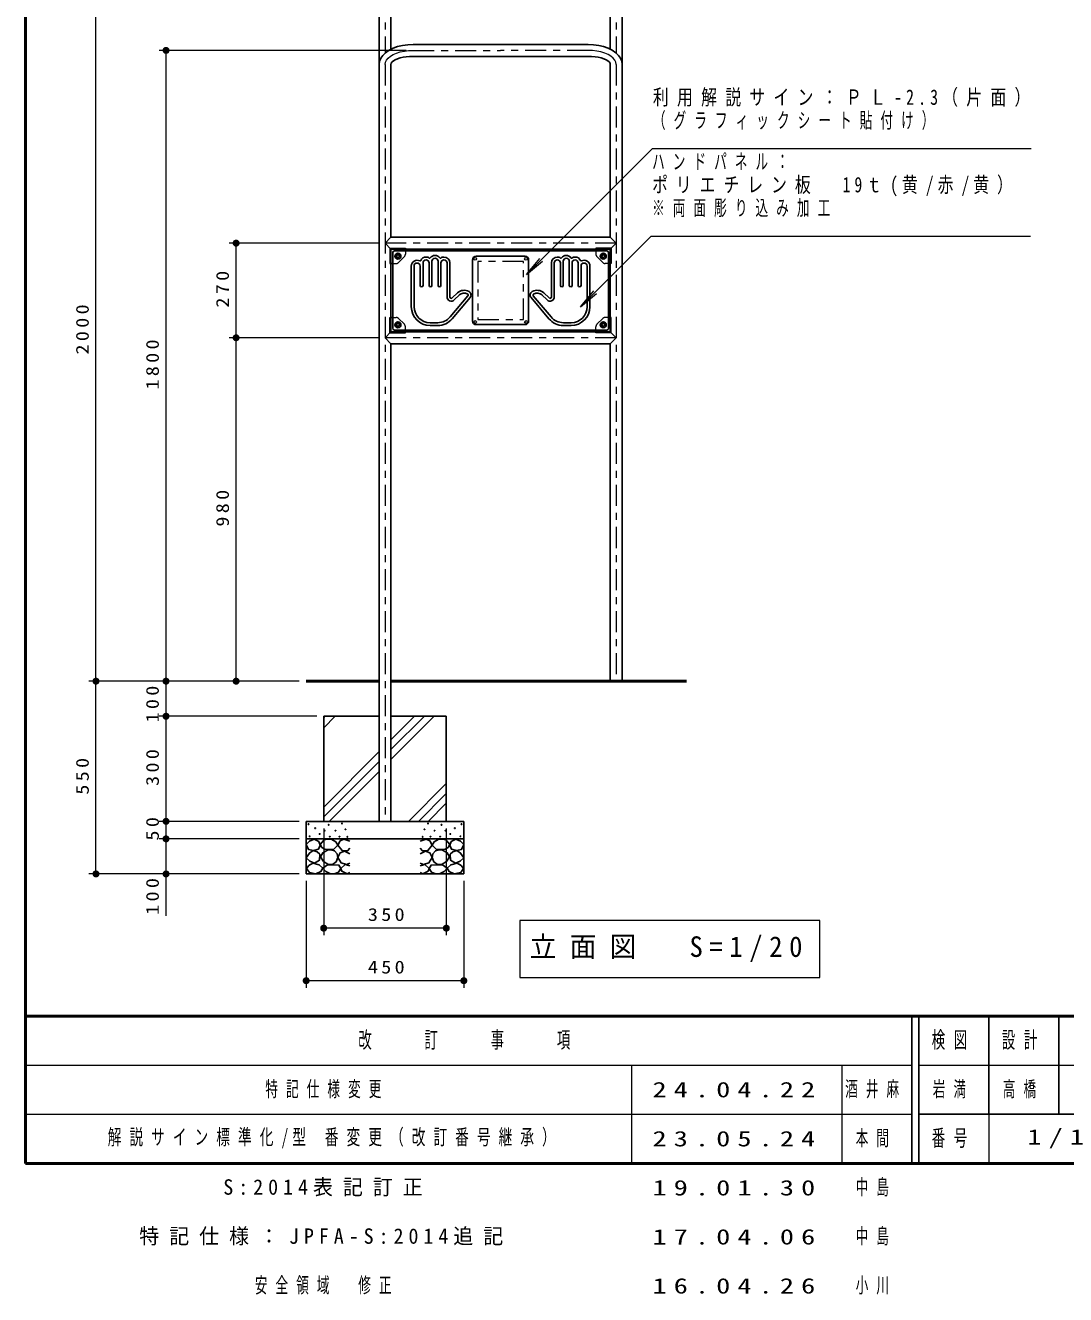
# Model space of a CAD drawing. Units: millimetres on the paper, scale 1:20. Extents: x 86 to 451, y 401 to 677.
# Drawn here: x 86 to 234.5, y 401.3 to 582.4 of the extents above; entities that cross this region are included whole.
import ezdxf

# ---------------------------------------------------------------- set-up
doc = ezdxf.new("R2010")
doc.units = ezdxf.units.MM
for name, pattern in [('USER1', [4.5, 2.5, -2]), ('USER2', [6, 3, -1, 1, -1]), ('USER3', [8, 3, -1, 1, -1, 1, -1])]:
    doc.linetypes.add(name, pattern=pattern)
doc.layers.add('LY_1', color=7, linetype='Continuous', lineweight=13)
doc.styles.add('ＭＳ ゴシック', font='')
doc.styles.get('ＭＳ ゴシック').set_extended_font_data('MS Gothic')

# ---------------------------------------------------------------- blocks, each defined once
blk = doc.blocks.new('filled_dot')
at = {"color": 0, "linetype": 'Continuous', "lineweight": -2, "const_width": 1.25}
blk.add_lwpolyline([(-0.625, 0, 1), (0.625, 0, 1)], format="xyb", close=True, dxfattribs=at)

msp = doc.modelspace()

# ---------------------------------------------------------------- linework, layer by layer
at = {"layer": 'LY_1', "lineweight": 50}
for p, q in [((86.026, 677), (86.026, 420)), ((126.102, 488.796), (136.502, 488.796)), ((138.202, 488.796), (180.391, 488.796)), ((86.026, 441), (451.026, 441)), ((86.026, 420), (451.026, 420))]:
    msp.add_line(p, q, dxfattribs=at)
at = {"layer": 'LY_1'}
for p, q in [((96.102, 488.796), (96.102, 588.796)), ((140.352, 578.796), (105.102, 578.796)), ((106.102, 488.796), (106.102, 578.796)), ((175.507, 564.781), (157.535, 546.809)), ((175.507, 564.781), (229.588, 564.781)), ((136.352, 551.296), (115.102, 551.296)), ((116.102, 537.796), (116.102, 551.296)), ((175.343, 552.296), (165.236, 542.205)), ((175.343, 552.296), (229.474, 552.296)), ((157.535, 546.809), (159.463, 549.107)), ((157.535, 546.809), (159.833, 548.738)), ((165.236, 542.205), (167.166, 544.501)), ((165.236, 542.205), (167.536, 544.131)), ((136.352, 537.796), (115.102, 537.796)), ((116.102, 488.796), (116.102, 537.796)), ((125.102, 488.796), (95.102, 488.796)), ((125.102, 488.796), (95.102, 488.796)), ((96.102, 461.296), (96.102, 488.796)), ((125.102, 488.796), (105.102, 488.796)), ((106.102, 483.796), (106.102, 488.796)), ((125.102, 488.796), (115.102, 488.796)), ((127.602, 483.796), (105.102, 483.796)), ((106.102, 468.796), (106.102, 483.796)), ((128.602, 482.156), (130.242, 483.796)), ((128.602, 483.57), (128.828, 483.796)), ((138.202, 477.614), (144.384, 483.796)), ((138.202, 479.028), (142.97, 483.796)), ((138.202, 480.442), (141.556, 483.796)), ((128.602, 470.842), (136.502, 478.742)), ((128.602, 469.428), (136.502, 477.328)), ((129.384, 468.796), (136.502, 475.914)), ((140.698, 468.796), (146.102, 474.2)), ((142.112, 468.796), (146.102, 472.786)), ((143.526, 468.796), (146.102, 471.371)), ((125.102, 468.796), (105.102, 468.796)), ((106.102, 466.296), (106.102, 468.796)), ((128.602, 467.796), (128.602, 452.555)), ((146.102, 467.796), (146.102, 452.555)), ((125.102, 466.296), (105.102, 466.296)), ((106.102, 455.317), (106.102, 466.296)), ((125.102, 461.296), (95.102, 461.296)), ((126.102, 460.296), (126.102, 445.058)), ((148.602, 460.296), (148.602, 445.058)), ((156.61, 454.629), (156.61, 446.496)), ((199.41, 454.629), (156.61, 454.629)), ((199.41, 446.496), (199.41, 454.629)), ((146.102, 453.555), (128.602, 453.555)), ((148.602, 446.058), (126.102, 446.058)), ((156.61, 446.496), (199.41, 446.496)), ((86.026, 434), (212.526, 434)), ((172.526, 434), (172.526, 420)), ((202.526, 434), (202.526, 420)), ((213.526, 434), (268.526, 434)), ((86.026, 427), (212.526, 427)), ((223.526, 427), (223.526, 420))]:
    msp.add_line(p, q, dxfattribs=at)
at = {"layer": 'LY_1', "lineweight": 25}
for p, q in [((136.502, 586.796), (136.502, 576.796)), ((138.202, 586.796), (138.202, 578.963)), ((169.502, 586.796), (169.502, 578.963)), ((171.202, 586.796), (171.202, 576.796)), ((141.352, 579.646), (153.852, 579.646)), ((166.352, 579.646), (153.852, 579.646)), ((141.352, 577.946), (153.852, 577.946)), ((166.352, 577.946), (153.852, 577.946)), ((136.502, 576.796), (136.502, 468.796)), ((138.202, 576.796), (138.202, 552.146)), ((169.502, 576.796), (169.502, 552.146)), ((171.202, 576.796), (171.202, 488.796)), ((138.202, 552.146), (137.352, 551.296)), ((137.352, 551.296), (138.202, 550.446)), ((169.502, 552.146), (138.202, 552.146)), ((169.502, 552.146), (170.352, 551.296)), ((170.352, 551.296), (169.502, 550.446)), ((169.502, 550.446), (138.202, 550.446)), ((138.202, 550.446), (138.202, 538.646)), ((138.452, 549.946), (138.452, 539.146)), ((169.002, 550.196), (138.702, 550.196)), ((140.257, 550.446), (140.257, 550.196)), ((149.852, 548.921), (149.852, 540.171)), ((157.352, 549.421), (150.352, 549.421)), ((157.852, 540.171), (157.852, 548.921)), ((167.447, 550.446), (167.447, 550.196)), ((169.252, 549.946), (169.252, 539.146)), ((169.502, 550.446), (169.502, 538.646)), ((138.202, 548.391), (138.452, 548.391)), ((141.102, 542.231), (141.102, 548.018)), ((141.502, 542.231), (141.502, 548.014)), ((141.936, 548.451), (141.94, 548.451)), ((142.377, 545.255), (142.377, 548.014)), ((142.777, 545.255), (142.777, 548.477)), ((143.652, 545.255), (143.652, 548.477)), ((144.052, 545.255), (144.052, 548.708)), ((144.927, 545.255), (144.927, 548.708)), ((145.327, 545.255), (145.327, 548.477)), ((146.202, 543.617), (146.202, 548.477)), ((146.602, 543.617), (146.602, 548.477)), ((161.102, 543.617), (161.102, 548.477)), ((161.502, 543.617), (161.502, 548.477)), ((162.377, 545.255), (162.377, 548.477)), ((162.777, 545.255), (162.777, 548.708)), ((163.652, 545.255), (163.652, 548.708)), ((164.052, 545.255), (164.052, 548.477)), ((164.927, 545.255), (164.927, 548.477)), ((165.327, 545.255), (165.327, 548.014)), ((165.769, 548.451), (165.765, 548.451)), ((166.202, 542.231), (166.202, 548.014)), ((166.602, 542.231), (166.602, 548.018)), ((169.502, 548.391), (169.252, 548.391)), ((149.196, 543.798), (146.649, 540.762)), ((147.684, 544.218), (146.944, 543.476)), ((149.503, 543.54), (146.956, 540.505)), ((147.967, 543.936), (147.227, 543.193)), ((158.202, 543.54), (160.749, 540.505)), ((158.508, 543.798), (161.055, 540.762)), ((159.737, 543.936), (160.477, 543.193)), ((160.021, 544.218), (160.761, 543.476)), ((138.202, 540.7), (138.452, 540.7)), ((144.899, 539.946), (143.787, 539.946)), ((162.806, 539.946), (163.917, 539.946)), ((169.502, 540.7), (169.252, 540.7)), ((137.352, 537.796), (138.202, 538.646)), ((169.502, 538.646), (138.202, 538.646)), ((169.002, 538.896), (138.702, 538.896)), ((140.257, 538.646), (140.257, 538.896)), ((144.899, 539.546), (143.787, 539.546)), ((150.352, 539.671), (157.352, 539.671)), ((162.806, 539.546), (163.917, 539.546)), ((167.447, 538.646), (167.447, 538.896)), ((169.502, 538.646), (170.352, 537.796)), ((138.202, 536.946), (137.352, 537.796)), ((169.502, 536.946), (138.202, 536.946)), ((138.202, 536.946), (138.202, 468.796)), ((170.352, 537.796), (169.502, 536.946)), ((169.502, 536.946), (169.502, 488.796)), ((136.502, 483.796), (128.602, 483.796)), ((128.602, 483.796), (128.602, 468.796)), ((138.202, 483.796), (146.102, 483.796)), ((146.102, 483.796), (146.102, 468.796)), ((126.102, 468.796), (126.102, 461.296)), ((126.102, 468.796), (148.602, 468.796)), ((148.602, 468.796), (148.602, 461.296)), ((137.352, 466.296), (126.102, 466.296)), ((137.352, 466.296), (148.602, 466.296)), ((137.352, 461.296), (126.102, 461.296)), ((137.352, 461.296), (148.602, 461.296)), ((212.526, 441), (212.526, 420)), ((213.526, 441), (213.526, 420)), ((223.526, 441), (223.526, 427)), ((233.526, 441), (233.526, 427)), ((213.526, 427), (451.026, 427))]:
    msp.add_line(p, q, dxfattribs=at)
at = {"layer": 'LY_1', "linetype": 'USER2'}
for p, q in [((137.352, 586.796), (137.352, 578.407)), ((170.352, 586.796), (170.352, 578.407)), ((141.352, 578.796), (153.852, 578.796)), ((166.352, 578.796), (153.852, 578.796)), ((137.352, 576.796), (137.352, 468.796)), ((170.352, 576.796), (170.352, 488.796)), ((170.352, 551.296), (137.352, 551.296)), ((170.352, 537.796), (137.352, 537.796))]:
    msp.add_line(p, q, dxfattribs=at)
at = {"layer": 'LY_1', "linetype": 'USER1'}
for p, q in [((138.057, 550.591), (138.057, 548.391)), ((138.057, 550.591), (140.257, 550.591)), ((140.257, 550.591), (140.257, 550.446)), ((167.447, 550.591), (167.447, 550.446)), ((169.647, 550.591), (167.447, 550.591)), ((169.647, 550.591), (169.647, 548.391)), ((139.276, 548.537), (140.111, 549.372)), ((140.257, 550.196), (140.257, 549.726)), ((167.447, 550.196), (167.447, 549.726)), ((168.429, 548.537), (167.594, 549.372)), ((138.057, 548.391), (138.202, 548.391)), ((138.452, 548.391), (138.922, 548.391)), ((169.252, 548.391), (168.782, 548.391)), ((169.647, 548.391), (169.502, 548.391)), ((138.057, 540.7), (138.202, 540.7)), ((138.057, 538.5), (138.057, 540.7)), ((138.452, 540.7), (138.922, 540.7)), ((139.276, 540.554), (140.111, 539.719)), ((168.429, 540.554), (167.594, 539.719)), ((169.252, 540.7), (168.782, 540.7)), ((169.647, 540.7), (169.502, 540.7)), ((169.647, 538.5), (169.647, 540.7)), ((138.057, 538.5), (140.257, 538.5)), ((140.257, 538.896), (140.257, 539.366)), ((140.257, 538.5), (140.257, 538.646)), ((167.447, 538.896), (167.447, 539.366)), ((167.447, 538.5), (167.447, 538.646)), ((169.647, 538.5), (167.447, 538.5))]:
    msp.add_line(p, q, dxfattribs=at)
at = {"layer": 'LY_1', "linetype": 'USER3'}
for p, q in [((150.602, 548.671), (150.602, 540.421)), ((157.102, 548.671), (150.602, 548.671)), ((157.102, 540.421), (157.102, 548.671)), ((150.602, 540.421), (157.102, 540.421))]:
    msp.add_line(p, q, dxfattribs=at)
at = {"layer": 'LY_1', "lineweight": 25}
for points in [[(136.502, 576.796), (136.562, 577.241), (136.74, 577.676), (137.031, 578.089), (137.429, 578.471), (137.923, 578.811), (138.501, 579.101), (139.15, 579.335), (139.854, 579.506), (140.594, 579.61), (141.352, 579.646)], [(171.202, 576.796), (171.143, 577.241), (170.965, 577.676), (170.674, 578.089), (170.276, 578.471), (169.782, 578.811), (169.203, 579.101), (168.554, 579.335), (167.851, 579.506), (167.111, 579.61), (166.352, 579.646)], [(138.202, 576.796), (138.241, 576.975), (138.356, 577.151), (138.546, 577.318), (138.804, 577.472), (139.125, 577.609), (139.501, 577.726), (139.922, 577.82), (140.379, 577.889), (140.859, 577.931), (141.352, 577.946)], [(169.502, 576.796), (169.463, 576.975), (169.348, 577.151), (169.159, 577.318), (168.901, 577.472), (168.58, 577.609), (168.204, 577.726), (167.782, 577.82), (167.326, 577.889), (166.845, 577.931), (166.352, 577.946)], [(132.352, 465.961), (131.497, 466.277), (130.958, 466.008), (130.641, 465.406), (131.227, 464.646), (132.004, 464.582), (132.352, 464.978)], [(142.352, 465.961), (143.208, 466.277), (143.746, 466.008), (144.063, 465.406), (143.477, 464.646), (142.701, 464.582), (142.352, 464.978)], [(132.336, 464.154), (131.576, 464.551), (130.942, 464.297), (130.641, 463.648), (131.085, 462.871), (131.845, 462.634), (132.336, 462.84)], [(142.368, 464.154), (143.129, 464.551), (143.762, 464.297), (144.063, 463.648), (143.62, 462.871), (142.859, 462.634), (142.368, 462.84)], [(132.352, 462.428), (131.687, 462.634), (131.037, 462.079), (131.212, 461.683), (131.94, 461.319), (132.352, 461.477)], [(142.352, 462.428), (143.018, 462.634), (143.667, 462.079), (143.493, 461.683), (142.764, 461.319), (142.352, 461.477)]]:
    msp.add_lwpolyline(points, dxfattribs=at)
at = {"layer": 'LY_1', "linetype": 'USER2'}
for points in [[(137.352, 576.796), (137.401, 577.108), (137.548, 577.414), (137.788, 577.704), (138.116, 577.971), (138.524, 578.21), (139.001, 578.414), (139.536, 578.578), (140.116, 578.698), (140.727, 578.771), (141.352, 578.796)], [(170.352, 576.796), (170.303, 577.108), (170.156, 577.414), (169.916, 577.704), (169.588, 577.971), (169.181, 578.21), (168.703, 578.414), (168.168, 578.578), (167.588, 578.698), (166.978, 578.771), (166.352, 578.796)]]:
    msp.add_lwpolyline(points, dxfattribs=at)
at = {"layer": 'LY_1', "lineweight": 25}
for points in [[(127.225, 466.266), (126.591, 465.965), (126.116, 465.489), (126.417, 464.792), (127.145, 464.65), (127.843, 464.808), (128.096, 465.394), (127.906, 465.901)], [(129.196, 466.27), (128.669, 466.135), (128.088, 465.5), (128.317, 465.081), (128.775, 464.844), (129.29, 464.77), (130.034, 464.838), (130.601, 465.378), (130.318, 465.878), (129.784, 466.189)], [(145.509, 466.27), (146.036, 466.135), (146.617, 465.5), (146.387, 465.081), (145.93, 464.844), (145.414, 464.77), (144.671, 464.838), (144.103, 465.378), (144.387, 465.878), (144.92, 466.189)], [(147.48, 466.266), (148.114, 465.965), (148.589, 465.489), (148.288, 464.792), (147.559, 464.65), (146.862, 464.808), (146.608, 465.394), (146.799, 465.901)], [(127.098, 464.618), (126.559, 464.27), (126.116, 463.588), (126.623, 463.129), (127.288, 462.812), (127.985, 463.256), (128.064, 464.095), (127.656, 464.458)], [(128.561, 463.054), (129.182, 462.709), (129.858, 462.662), (130.371, 463.023), (130.615, 463.621), (130.503, 464.159), (130.155, 464.567), (129.69, 464.732), (129.155, 464.675), (128.466, 464.307), (128.169, 463.729)], [(146.144, 463.054), (145.522, 462.709), (144.846, 462.662), (144.333, 463.023), (144.09, 463.621), (144.201, 464.159), (144.549, 464.567), (145.015, 464.732), (145.549, 464.675), (146.239, 464.307), (146.536, 463.729)], [(147.607, 464.618), (148.145, 464.27), (148.589, 463.588), (148.082, 463.129), (147.416, 462.812), (146.719, 463.256), (146.64, 464.095), (147.048, 464.458)], [(127.057, 462.821), (126.488, 462.502), (126.15, 462.08), (126.554, 461.514), (127.497, 461.311), (128.212, 461.63), (128.485, 462.135), (127.946, 462.59)], [(129.912, 462.614), (129.128, 462.574), (128.466, 462.101), (128.899, 461.641), (129.588, 461.33), (130.153, 461.322), (130.696, 461.547), (131.034, 462.074), (130.777, 462.56)], [(144.792, 462.614), (145.576, 462.574), (146.238, 462.101), (145.806, 461.641), (145.117, 461.33), (144.552, 461.322), (144.008, 461.547), (143.671, 462.074), (143.927, 462.56)], [(147.648, 462.821), (148.216, 462.502), (148.554, 462.08), (148.151, 461.514), (147.208, 461.311), (146.492, 461.63), (146.219, 462.135), (146.758, 462.59)]]:
    msp.add_lwpolyline(points, close=True, dxfattribs=at)
for centre, radius in [((139.202, 549.446), 0.425), ((139.202, 549.446), 0.225), ((168.502, 549.446), 0.425), ((168.502, 549.446), 0.225), ((139.202, 539.646), 0.425), ((139.202, 539.646), 0.225), ((168.502, 539.646), 0.425), ((168.502, 539.646), 0.225), ((126.433, 468.404), 0.05), ((127.383, 467.834), 0.05), ((128.73, 467.47), 0.05), ((129.3, 468.294), 0.05), ((130.277, 467.473), 0.05), ((131.223, 468.5), 0.05), ((131.723, 467.649), 0.05), ((142.981, 467.649), 0.05), ((143.481, 468.5), 0.05), ((144.427, 467.473), 0.05), ((145.404, 468.294), 0.05), ((145.975, 467.47), 0.05), ((147.321, 467.834), 0.05), ((148.272, 468.404), 0.05), ((126.591, 466.662), 0.05), ((128.033, 466.994), 0.05), ((129.474, 466.614), 0.05), ((130.858, 466.622), 0.05), ((131.966, 466.595), 0.05), ((142.738, 466.595), 0.05), ((143.846, 466.622), 0.05), ((145.23, 466.614), 0.05), ((146.672, 466.994), 0.05), ((148.114, 466.662), 0.05)]:
    msp.add_circle(centre, radius, dxfattribs=at)
at = {"layer": 'LY_1', "linetype": 'USER1'}
for centre in [(139.202, 549.446), (168.502, 549.446), (139.202, 539.646), (168.502, 539.646)]:
    msp.add_circle(centre, 0.2, dxfattribs=at)
at = {"layer": 'LY_1'}
for centre in [(150.227, 549.046), (157.477, 549.046), (150.227, 540.046), (157.477, 540.046)]:
    msp.add_circle(centre, 0.2, dxfattribs=at)
at = {"layer": 'LY_1', "lineweight": 25}
for centre, radius, start, end in [((138.702, 549.946), 0.25, 90, 180), ((141.94, 548.014), 0.838, 63.6171, 180), ((142.356, 548.853), 0.1, 243.6171, 336.29565), ((143.215, 548.477), 0.838, 90, 156.29565), ((143.215, 548.477), 0.438, 90, 180), ((143.215, 548.477), 0.838, 56.57167, 90), ((143.215, 548.477), 0.438, 0, 90), ((143.731, 549.259), 0.1, 236.57167, 324.00873), ((144.49, 548.708), 0.838, 90, 144.00873), ((144.49, 548.708), 0.438, 90, 180), ((144.49, 548.708), 0.838, 35.99127, 90), ((144.49, 548.708), 0.438, 0, 90), ((145.248, 549.259), 0.1, 215.99127, 303.42833), ((145.765, 548.477), 0.838, 90, 123.42833), ((145.765, 548.477), 0.438, 90, 180), ((145.765, 548.477), 0.838, 0, 90), ((145.765, 548.477), 0.438, 0, 90), ((150.352, 548.921), 0.5, 90, 180), ((157.352, 548.921), 0.5, 0, 90), ((161.94, 548.477), 0.838, 90, 180), ((161.94, 548.477), 0.438, 90, 180), ((161.94, 548.477), 0.838, 56.57167, 90), ((161.94, 548.477), 0.438, 0, 90), ((162.456, 549.259), 0.1, 236.57167, 324.00873), ((163.215, 548.708), 0.838, 90, 144.00873), ((163.215, 548.708), 0.438, 90, 180), ((163.215, 548.708), 0.838, 35.99127, 90), ((163.215, 548.708), 0.438, 0, 90), ((163.973, 549.259), 0.1, 215.99127, 303.42833), ((164.49, 548.477), 0.838, 90, 123.42833), ((164.49, 548.477), 0.438, 90, 180), ((164.49, 548.477), 0.838, 23.70435, 90), ((164.49, 548.477), 0.438, 0, 90), ((165.348, 548.853), 0.1, 203.70435, 296.3829), ((165.765, 548.014), 0.838, 0, 116.3829), ((169.002, 549.946), 0.25, 0, 90), ((141.94, 548.014), 0.438, 0, 180), ((165.765, 548.014), 0.438, 0, 180), ((142.577, 545.255), 0.2, 180, 270), ((142.577, 545.255), 0.2, 270, 0), ((143.852, 545.255), 0.2, 180, 270), ((143.852, 545.255), 0.2, 270, 0), ((145.127, 545.255), 0.2, 180, 270), ((145.127, 545.255), 0.2, 270, 0), ((162.577, 545.255), 0.2, 180, 270), ((162.577, 545.255), 0.2, 270, 0), ((163.852, 545.255), 0.2, 180, 270), ((163.852, 545.255), 0.2, 270, 0), ((165.127, 545.255), 0.2, 180, 270), ((165.127, 545.255), 0.2, 270, 0), ((146.802, 543.617), 0.6, 180, 315.12282), ((146.802, 543.617), 0.2, 180, 315.12282), ((148.636, 543.084), 1.482, 61.53696, 130), ((148.636, 543.084), 1.081, 61.53696, 130), ((149.077, 543.898), 0.156, 320, 61.53696), ((149.077, 543.898), 0.556, 320, 61.53696), ((158.627, 543.898), 0.556, 118.46304, 220), ((159.069, 543.084), 1.482, 50, 118.46304), ((158.627, 543.898), 0.156, 118.46304, 220), ((159.069, 543.084), 1.081, 50, 118.46304), ((160.902, 543.617), 0.6, 224.87718, 0), ((160.902, 543.617), 0.2, 224.87718, 0), ((143.787, 542.231), 2.685, 180, 270), ((143.787, 542.231), 2.285, 180, 270), ((163.917, 542.231), 2.685, 270, 0), ((163.917, 542.231), 2.285, 270, 0), ((144.899, 542.231), 2.285, 270, 320), ((144.899, 542.231), 2.685, 270, 320), ((150.352, 540.171), 0.5, 180, 270), ((157.352, 540.171), 0.5, 270, 0), ((162.806, 542.231), 2.685, 220, 270), ((162.806, 542.231), 2.285, 220, 270), ((138.702, 539.146), 0.25, 180, 270), ((169.002, 539.146), 0.25, 270, 0)]:
    msp.add_arc(centre, radius, start, end, dxfattribs=at)
at = {"layer": 'LY_1', "linetype": 'USER1'}
for centre, start, end in [((139.757, 549.726), 315, 0), ((167.947, 549.726), 180, 225), ((138.922, 548.891), 270, 315), ((168.782, 548.891), 225, 270), ((138.922, 540.2), 45, 90), ((139.757, 539.366), 0, 45), ((167.947, 539.366), 135, 180), ((168.782, 540.2), 90, 135)]:
    msp.add_arc(centre, 0.5, start, end, dxfattribs=at)

# ---------------------------------------------------------------- block references
at = {"layer": 'LY_1', "xscale": 0.4, "yscale": 0.4}
for p, rotation in [((106.102, 578.796), 270), ((116.102, 551.296), 270), ((116.102, 537.796), 90), ((116.102, 537.796), 270), ((96.102, 488.796), 90), ((96.102, 488.796), 270), ((106.102, 488.796), 90), ((106.102, 488.796), 270), ((116.102, 488.796), 90), ((106.102, 483.796), 270), ((106.102, 483.796), 90), ((106.102, 468.796), 90), ((106.102, 468.796), 270), ((106.102, 466.296), 270), ((106.102, 466.296), 90), ((96.102, 461.296), 90), ((106.102, 461.296), 90), ((146.102, 453.555), 180), ((148.602, 446.058), 180)]:
    msp.add_blockref('filled_dot', p, dxfattribs=dict(at, rotation=rotation))
for p in [(128.602, 453.555), (126.102, 446.058)]:
    msp.add_blockref('filled_dot', p, dxfattribs=at)

# ---------------------------------------------------------------- texts
at = {"layer": 'LY_1', "style": 'ＭＳ ゴシック'}
for s, insert, char_height, attachment_point in [('\\T1.53;\\W0.75;利用解説サイン：ＰＬ-2.3（片面）', (175.588, 573.231), 2.199, 1), ('\\T1.64;\\W0.6;（グラフィックシート貼付け）', (175.588, 569.931), 2.199, 1), ('\\T1.64;\\W0.6;ハンドパネル：', (175.474, 564.046), 2.199, 1), ('\\T1.51;\\W0.75;ポリエチレン板\u300019ｔ(黄/赤/黄）', (175.474, 560.746), 2.199, 1), ('\\T1.64;\\W0.6;※両面彫り込み加工', (175.474, 557.446), 2.199, 1), ('\\T1.33;\\W1.15;350', (137.767, 454.555), 1.833, 8), ('\\T1.5;\\W0.95;立面図\u3000S=1/20', (158.01, 450.562), 2.933, 4), ('\\T1.33;\\W1.15;450', (137.767, 447.058), 1.833, 8), ('\\T1.64;\\W0.6;改\u3000\u3000訂\u3000\u3000事\u3000\u3000項', (149.276, 437.5), 2.346, 5), ('\\T1.64;\\W0.6;検図', (218.526, 437.5), 2.346, 5), ('\\T1.64;\\W0.6;設計', (228.526, 437.5), 2.346, 5), ('\\T1.64;\\W0.6;特記仕様変更', (120.276, 430.5), 2.199, 4), ('\\T1.5;\\W1.35;24.04.22', (175.526, 430.5), 2.199, 4), ('\\T1.64;\\W0.6;酒井麻', (203.026, 430.5), 2.199, 4), ('\\T1.64;\\W0.6;岩満', (215.526, 430.5), 2.199, 4), ('\\T1.64;\\W0.6;高橋', (225.526, 430.5), 2.199, 4), ('\\T1.59;\\W0.65;解説サイン標準化/型\\~番変更（改訂番号継承）', (97.776, 423.5), 2.199, 4), ('\\T1.5;\\W1.35;23.05.24', (175.526, 423.5), 2.199, 4), ('\\T1.64;\\W0.6;本間', (204.526, 423.5), 2.199, 4), ('\\T1.64;\\W0.6;番号', (218.526, 423.5), 2.346, 5), ('\\T1.5;\\W1.35;1/1', (229.026, 423.5), 2.199, 4), ('\\T1.5;\\W0.95;S:2014表記訂正', (114.276, 416.5), 2.199, 4), ('\\T1.5;\\W1.35;19.01.30', (175.526, 416.5), 2.199, 4), ('\\T1.64;\\W0.6;中島', (204.526, 416.5), 2.199, 4), ('\\T1.5;\\W0.95;特記仕様：JPFA-S:2014追記', (102.276, 409.5), 2.199, 4), ('\\T1.5;\\W1.35;17.04.06', (175.526, 409.5), 2.199, 4), ('\\T1.64;\\W0.6;中島', (204.526, 409.5), 2.199, 4), ('\\T1.64;\\W0.6;安全領域\u3000修正', (118.776, 402.5), 2.199, 4), ('\\T1.64;\\W0.6;小川', (204.526, 402.5), 2.199, 4), ('\\T1.5;\\W1.35;16.04.26', (175.526, 402.5), 2.199, 4)]:
    msp.add_mtext(s, dxfattribs=dict(at, insert=insert, char_height=char_height, attachment_point=attachment_point))
at = {"layer": 'LY_1', "char_height": 1.833, "attachment_point": 8, "rotation": 90, "style": 'ＭＳ ゴシック'}
for s, insert in [('\\T1.33;\\W1.15;270', (115.102, 544.961)), ('\\T1.33;\\W1.15;2000', (95.102, 539.219)), ('\\T1.33;\\W1.15;1800', (105.102, 534.217)), ('\\T1.33;\\W1.15;980', (115.102, 513.711)), ('\\T1.33;\\W1.15;100', (105.102, 485.766)), ('\\T1.33;\\W1.15;300', (105.102, 476.712)), ('\\T1.33;\\W1.15;550', (95.102, 475.461)), ('\\T1.34;\\W1.15;50', (105.102, 467.973)), ('\\T1.33;\\W1.15;100', (105.102, 458.317))]:
    msp.add_mtext(s, dxfattribs=dict(at, insert=insert))

doc.saveas('drawing.dxf')
